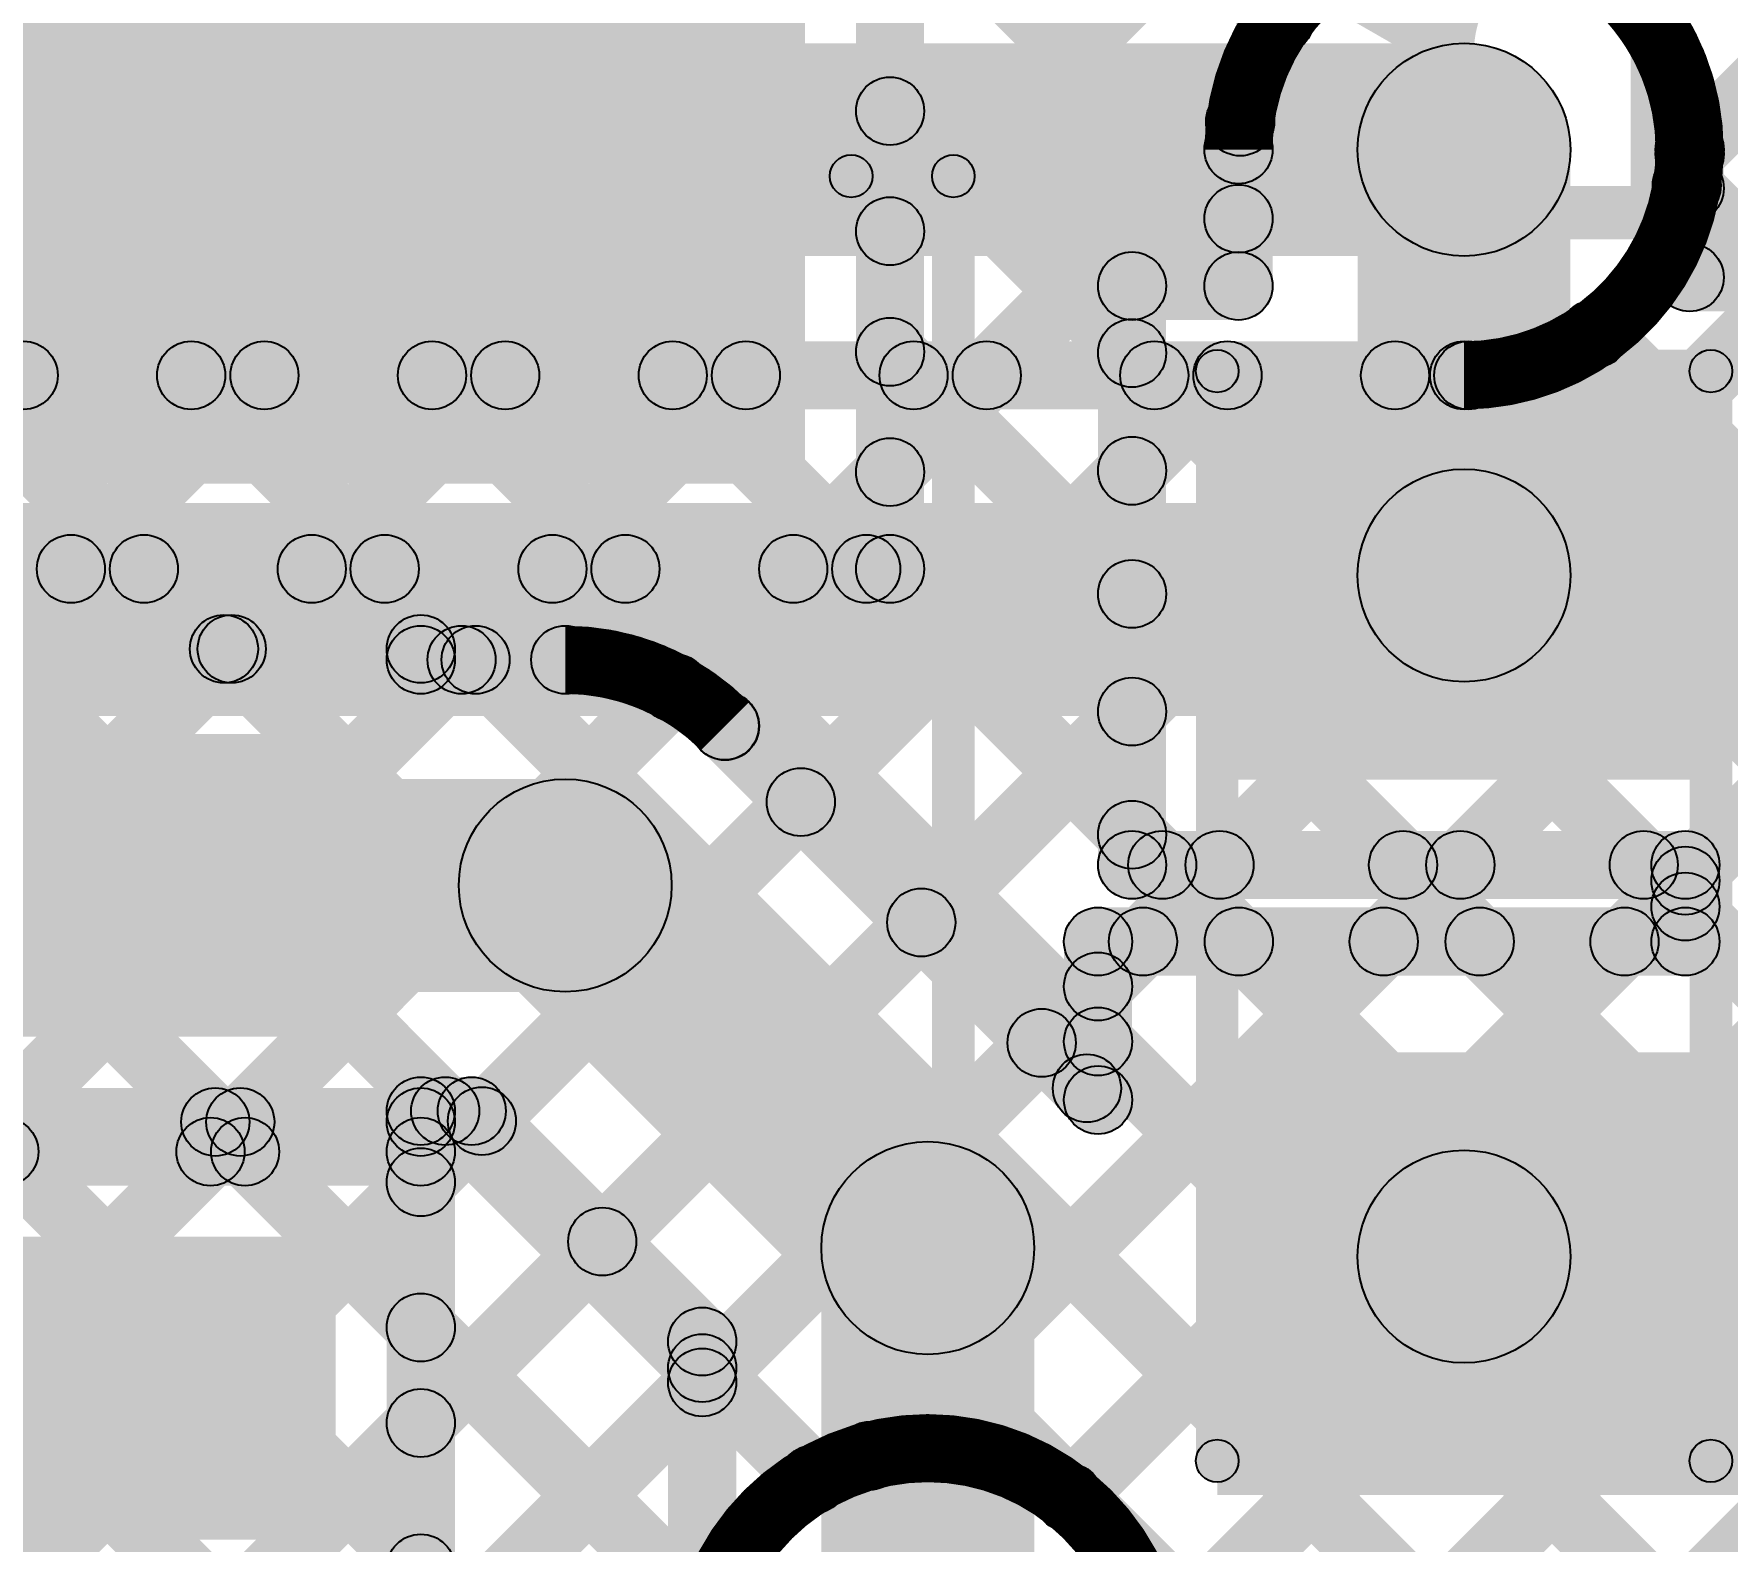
# Model space of a CAD drawing. Header units: millimetres. Extents: x 0 to 5.55, y 0 to 1.02.
# Drawn here: x 0.468 to 0.6669, y 0.6466 to 0.8236 of the extents above; entities that cross this region are included whole.
import ezdxf

# ---------------------------------------------------------------- set-up
doc = ezdxf.new("R2010")
doc.units = ezdxf.units.MM
doc.header["$MEASUREMENT"] = 0
for name, color, linetype in [('BottomLayer', 5, 'Continuous'), ('BottomOverlay', 54, 'Continuous'), ('BottomPaste', 16, 'Continuous'), ('BottomSolder', 6, 'Continuous'), ('TopLayer', 1, 'Continuous'), ('ViaHoleLayer', 16, 'Continuous')]:
    doc.layers.add(name, color=color, linetype=linetype)

# ---------------------------------------------------------------- blocks, each defined once
blk = doc.blocks.new('RES_0805_B_7')
at = {"layer": 'BottomLayer'}
for points in [[(-0.06, 0.025), (-0.02, 0.025), (-0.02, -0.025), (-0.06, -0.025)], [(0.02, 0.025), (0.06, 0.025), (0.06, -0.025), (0.02, -0.025)]]:
    blk.add_hatch(color=5, dxfattribs=at).paths.add_polyline_path(points)
at = {"layer": 'BottomOverlay'}
h = blk.add_hatch(color=54, dxfattribs=at)
edge = h.paths.add_edge_path()
edge.add_arc((-0.064, 0.029), 0.0025, 0, 360)
h = blk.add_hatch(color=54, dxfattribs=at)
edge = h.paths.add_edge_path()
edge.add_arc((-0.064, 0.029), 0.0025, 0, 360)
for points in [[(-0.064, 0.0265), (-0.064, 0.0315), (0.064, 0.0315), (0.064, 0.0265)], [(-0.0665, 0.029), (-0.0615, 0.029), (-0.0615, -0.029), (-0.0665, -0.029)], [(0.0615, 0.029), (0.0665, 0.029), (0.0665, -0.029), (0.0615, -0.029)], [(-0.064, -0.0315), (-0.064, -0.0265), (0.064, -0.0265), (0.064, -0.0315)]]:
    blk.add_hatch(color=54, dxfattribs=at).paths.add_polyline_path(points)
h = blk.add_hatch(color=54, dxfattribs=at)
edge = h.paths.add_edge_path()
edge.add_arc((0.064, 0.029), 0.0025, 0, 360)
h = blk.add_hatch(color=54, dxfattribs=at)
edge = h.paths.add_edge_path()
edge.add_arc((0.064, 0.029), 0.0025, 0, 360)
h = blk.add_hatch(color=54, dxfattribs=at)
edge = h.paths.add_edge_path()
edge.add_arc((-0.064, -0.029), 0.0025, 0, 360)
h = blk.add_hatch(color=54, dxfattribs=at)
edge = h.paths.add_edge_path()
edge.add_arc((-0.064, -0.029), 0.0025, 0, 360)
h = blk.add_hatch(color=54, dxfattribs=at)
edge = h.paths.add_edge_path()
edge.add_arc((0.064, -0.029), 0.0025, 0, 360)
h = blk.add_hatch(color=54, dxfattribs=at)
edge = h.paths.add_edge_path()
edge.add_arc((0.064, -0.029), 0.0025, 0, 360)
at = {"layer": 'BottomPaste'}
for points in [[(-0.06, 0.025), (-0.02, 0.025), (-0.02, -0.025), (-0.06, -0.025)], [(0.02, 0.025), (0.06, 0.025), (0.06, -0.025), (0.02, -0.025)]]:
    blk.add_hatch(color=16, dxfattribs=at).paths.add_polyline_path(points)
at = {"layer": 'BottomSolder'}
for points in [[(-0.064, 0.029), (-0.016, 0.029), (-0.016, -0.029), (-0.064, -0.029)], [(0.016, 0.029), (0.064, 0.029), (0.064, -0.029), (0.016, -0.029)]]:
    blk.add_hatch(color=6, dxfattribs=at).paths.add_polyline_path(points)
at = {"layer": 'BottomOverlay'}
for centre in [(-0.064, 0.029), (-0.064, 0.029), (0.064, 0.029), (0.064, 0.029), (-0.064, -0.029), (-0.064, -0.029), (0.064, -0.029), (0.064, -0.029)]:
    blk.add_circle(centre, 0.0025, dxfattribs=at)
blk = doc.blocks.new('B8B_ZR_SM4_TF_LF__SN__B_43')
at = {"layer": 'BottomLayer'}
for points in [[(0.13386, 0.12303), (0.16142, 0.12303), (0.16142, -0.03445), (0.13386, -0.03445)], [(0.19291, 0.12303), (0.22047, 0.12303), (0.22047, -0.03445), (0.19291, -0.03445)], [(0.25787, 0.00098), (0.31693, 0.00098), (0.31693, -0.08957), (0.25787, -0.08957)]]:
    blk.add_hatch(color=5, dxfattribs=at).paths.add_polyline_path(points)
at = {"layer": 'BottomOverlay'}
h = blk.add_hatch(color=54, dxfattribs=at)
edge = h.paths.add_edge_path()
edge.add_arc((0.29, -0.099), 0.0025, 0, 360)
for points in [[(0.2875, -0.099), (0.2925, -0.099), (0.2925, -0.111), (0.2875, -0.111)], [(-0.295, -0.1135), (-0.295, -0.1085), (0.29, -0.1085), (0.29, -0.1135)]]:
    blk.add_hatch(color=54, dxfattribs=at).paths.add_polyline_path(points)
h = blk.add_hatch(color=54, dxfattribs=at)
edge = h.paths.add_edge_path()
edge.add_arc((0.29, -0.111), 0.0025, 0, 360)
h = blk.add_hatch(color=54, dxfattribs=at)
edge = h.paths.add_edge_path()
edge.add_arc((0.29, -0.111), 0.0025, 0, 360)
at = {"layer": 'BottomPaste'}
for points in [[(0.13386, 0.12303), (0.16142, 0.12303), (0.16142, -0.03445), (0.13386, -0.03445)], [(0.19291, 0.12303), (0.22047, 0.12303), (0.22047, -0.03445), (0.19291, -0.03445)], [(0.25787, 0.00098), (0.31693, 0.00098), (0.31693, -0.08957), (0.25787, -0.08957)]]:
    blk.add_hatch(color=16, dxfattribs=at).paths.add_polyline_path(points)
at = {"layer": 'BottomSolder'}
for points in [[(0.12986, 0.12703), (0.16542, 0.12703), (0.16542, -0.03845), (0.12986, -0.03845)], [(0.18891, 0.12703), (0.22447, 0.12703), (0.22447, -0.03845), (0.18891, -0.03845)], [(0.25387, 0.00498), (0.32093, 0.00498), (0.32093, -0.09357), (0.25387, -0.09357)]]:
    blk.add_hatch(color=6, dxfattribs=at).paths.add_polyline_path(points)
at = {"layer": 'BottomOverlay'}
for centre in [(0.29, -0.099), (0.29, -0.111), (0.29, -0.111)]:
    blk.add_circle(centre, 0.0025, dxfattribs=at)

msp = doc.modelspace()

# ---------------------------------------------------------------- hatches: boundary and pattern name
at = {"layer": 'BottomLayer'}
for points in [[(0.5714, 0.7976), (0.56574, 0.80325), (0.76031, 0.99783), (0.76597, 0.99217)], [(0.66533, 0.80668), (0.65967, 0.81233), (0.84517, 0.99783), (0.85082, 0.99217)], [(0.5231, 0.91092), (0.52876, 0.91658), (0.6172, 0.82814), (0.61154, 0.82248)], [(0.57257, 0.76077), (0.56457, 0.76077), (0.56457, 0.84783), (0.57257, 0.84783)], [(0.56574, 0.84), (0.5714, 0.84566), (0.61233, 0.80472), (0.60667, 0.79907)], [(0.56574, 0.81171), (0.5714, 0.81737), (0.59983, 0.78894), (0.59417, 0.78328)], [(0.5714, 0.76931), (0.56574, 0.77497), (0.60688, 0.81611), (0.61253, 0.81045)], [(0.6135, 0.794), (0.6055, 0.794), (0.6055, 0.81), (0.6135, 0.81)], [(0.6485, 0.76), (0.6235, 0.76), (0.6235, 0.81), (0.6485, 0.81)], [(0.6665, 0.795), (0.6585, 0.795), (0.6585, 0.81), (0.6665, 0.81)], [(0.65967, 0.80263), (0.66533, 0.80829), (0.67579, 0.79783), (0.67013, 0.79217)], [(0.597, 0.79), (0.597, 0.798), (0.6095, 0.798), (0.6095, 0.79)], [(0.6625, 0.791), (0.6625, 0.799), (0.807, 0.799), (0.807, 0.791)], [(0.601, 0.726), (0.593, 0.726), (0.593, 0.794), (0.601, 0.794)], [(0.56574, 0.78343), (0.5714, 0.78909), (0.59983, 0.76065), (0.59417, 0.755)], [(0.56092, 0.73055), (0.55526, 0.73621), (0.59417, 0.77512), (0.59983, 0.76946)], [(0.45002, 0.75677), (0.45002, 0.76477), (0.56857, 0.76477), (0.56857, 0.75677)], [(0.46577, 0.74854), (0.46011, 0.7542), (0.46952, 0.7636), (0.47517, 0.75794)], [(0.47809, 0.75794), (0.48374, 0.7636), (0.49315, 0.7542), (0.48749, 0.74854)], [(0.49406, 0.74854), (0.4884, 0.7542), (0.4978, 0.7636), (0.50346, 0.75794)], [(0.50637, 0.75794), (0.51203, 0.7636), (0.52271, 0.75292), (0.51705, 0.74726)], [(0.52106, 0.74726), (0.5154, 0.75292), (0.52608, 0.7636), (0.53174, 0.75794)], [(0.53466, 0.75794), (0.54031, 0.7636), (0.59583, 0.70809), (0.59017, 0.70243)], [(0.54604, 0.74396), (0.54039, 0.74962), (0.55437, 0.7636), (0.56003, 0.75794)], [(0.56294, 0.75794), (0.5686, 0.7636), (0.59983, 0.73237), (0.59417, 0.72671)], [(0.32797, 0.74737), (0.32797, 0.75537), (0.51345, 0.75537), (0.51345, 0.74737)], [(0.51345, 0.74609), (0.51345, 0.75409), (0.53041, 0.75409), (0.53041, 0.74609)], [(0.57506, 0.71641), (0.56941, 0.72207), (0.59417, 0.74683), (0.59983, 0.74118)], [(0.54635, 0.73947), (0.55201, 0.74512), (0.59453, 0.7026), (0.58888, 0.69694)], [(0.42071, 0.71109), (0.42071, 0.73609), (0.53041, 0.73609), (0.53041, 0.71109)], [(0.52157, 0.71475), (0.53925, 0.73243), (0.58184, 0.68984), (0.56416, 0.67216)], [(0.59417, 0.72671), (0.59983, 0.73237), (0.60337, 0.72883), (0.59771, 0.72317)], [(0.60111, 0.71417), (0.59545, 0.71983), (0.60445, 0.72883), (0.61011, 0.72317)], [(0.597, 0.722), (0.597, 0.73), (0.662, 0.73), (0.662, 0.722)], [(0.59771, 0.72317), (0.60337, 0.72883), (0.61237, 0.71983), (0.60671, 0.71417)], [(0.62939, 0.71417), (0.62373, 0.71983), (0.63273, 0.72883), (0.63839, 0.72317)], [(0.626, 0.72317), (0.63165, 0.72883), (0.64065, 0.71983), (0.635, 0.71417)], [(0.65428, 0.72317), (0.65994, 0.72883), (0.66483, 0.72394), (0.65917, 0.71828)], [(0.65768, 0.71417), (0.65202, 0.71983), (0.65917, 0.72698), (0.66483, 0.72132)], [(0.666, 0.717), (0.658, 0.717), (0.658, 0.726), (0.666, 0.726)], [(0.593, 0.713), (0.593, 0.721), (0.662, 0.721), (0.662, 0.713)], [(0.59583, 0.70889), (0.59017, 0.71455), (0.59545, 0.71983), (0.60111, 0.71417)], [(0.597, 0.69839), (0.589, 0.69839), (0.589, 0.717), (0.597, 0.717)], [(0.58921, 0.70227), (0.58355, 0.70793), (0.59017, 0.71455), (0.59583, 0.70889)], [(0.607, 0.652), (0.793, 0.652), (0.793, 0.703), (0.607, 0.703)], [(0.51345, 0.69309), (0.51345, 0.70109), (0.51943, 0.70109), (0.51943, 0.69309)], [(0.32797, 0.69181), (0.32797, 0.69981), (0.51345, 0.69981), (0.51345, 0.69181)], [(0.49157, 0.68949), (0.48591, 0.69514), (0.48941, 0.69864), (0.49506, 0.69298)], [(0.48648, 0.69298), (0.49214, 0.69864), (0.49563, 0.69514), (0.48998, 0.68949)], [(0.51628, 0.68591), (0.51062, 0.69157), (0.51779, 0.69874), (0.52345, 0.69308)], [(0.51348, 0.69426), (0.51914, 0.69992), (0.54933, 0.66973), (0.54367, 0.66408)], [(0.5166, 0.69426), (0.52226, 0.69992), (0.54933, 0.67285), (0.54367, 0.66719)], [(0.32797, 0.68832), (0.32797, 0.69632), (0.51345, 0.69632), (0.51345, 0.68832)], [(0.51745, 0.63676), (0.50945, 0.63676), (0.50945, 0.69232), (0.51745, 0.69232)], [(0.636, 0.6675), (0.636, 0.6925), (0.703, 0.6925), (0.703, 0.6675)], [(0.51628, 0.65763), (0.51062, 0.66328), (0.53193, 0.68459), (0.53759, 0.67894)], [(0.5855, 0.631), (0.5605, 0.631), (0.5605, 0.681), (0.5855, 0.681)], [(0.51062, 0.66884), (0.51628, 0.6745), (0.54933, 0.64145), (0.54367, 0.63579)], [(0.5505, 0.631), (0.5425, 0.631), (0.5425, 0.67002), (0.5505, 0.67002)], [(0.51628, 0.62934), (0.51062, 0.635), (0.54367, 0.66805), (0.54933, 0.66239)]]:
    msp.add_hatch(color=5, dxfattribs=at).paths.add_polyline_path(points)
h = msp.add_hatch(color=5, dxfattribs=at)
edge = h.paths.add_edge_path()
edge.add_arc((0.61437, 0.82531), 0.004, 0, 360)
h = msp.add_hatch(color=5, dxfattribs=at)
edge = h.paths.add_edge_path()
edge.add_arc((0.636, 0.81), 0.0125, 0, 360)
h = msp.add_hatch(color=5, dxfattribs=at)
edge = h.paths.add_edge_path()
edge.add_arc((0.636, 0.81), 0.01181, 0, 360)
h = msp.add_hatch(color=5, dxfattribs=at)
edge = h.paths.add_edge_path()
edge.add_arc((0.56857, 0.81454), 0.004, 0, 360)
h = msp.add_hatch(color=5, dxfattribs=at)
edge = h.paths.add_edge_path()
edge.add_arc((0.6097, 0.81328), 0.004, 0, 360)
h = msp.add_hatch(color=5, dxfattribs=at)
edge = h.paths.add_edge_path()
edge.add_arc((0.6095, 0.81), 0.004, 0, 360)
h = msp.add_hatch(color=5, dxfattribs=at)
edge = h.paths.add_edge_path()
edge.add_arc((0.6095, 0.81), 0.004, 0, 360)
h = msp.add_hatch(color=5, dxfattribs=at)
edge = h.paths.add_edge_path()
edge.add_arc((0.6625, 0.81), 0.004, 0, 360)
h = msp.add_hatch(color=5, dxfattribs=at)
edge = h.paths.add_edge_path()
edge.add_arc((0.6625, 0.81), 0.004, 0, 360)
h = msp.add_hatch(color=5, dxfattribs=at)
edge = h.paths.add_edge_path()
edge.add_arc((0.6625, 0.80951), 0.004, 0, 360)
h = msp.add_hatch(color=5, dxfattribs=at)
edge = h.paths.add_edge_path()
edge.add_arc((0.6625, 0.80546), 0.004, 0, 360)
h = msp.add_hatch(color=5, dxfattribs=at)
edge = h.paths.add_edge_path()
edge.add_arc((0.6095, 0.80189), 0.004, 0, 360)
h = msp.add_hatch(color=5, dxfattribs=at)
edge = h.paths.add_edge_path()
edge.add_arc((0.56857, 0.80043), 0.004, 0, 360)
h = msp.add_hatch(color=5, dxfattribs=at)
edge = h.paths.add_edge_path()
edge.add_arc((0.597, 0.794), 0.004, 0, 360)
h = msp.add_hatch(color=5, dxfattribs=at)
edge = h.paths.add_edge_path()
edge.add_arc((0.597, 0.794), 0.004, 0, 360)
h = msp.add_hatch(color=5, dxfattribs=at)
edge = h.paths.add_edge_path()
edge.add_arc((0.6095, 0.794), 0.004, 0, 360)
h = msp.add_hatch(color=5, dxfattribs=at)
edge = h.paths.add_edge_path()
edge.add_arc((0.6095, 0.794), 0.004, 0, 360)
h = msp.add_hatch(color=5, dxfattribs=at)
edge = h.paths.add_edge_path()
edge.add_arc((0.6625, 0.795), 0.004, 0, 360)
h = msp.add_hatch(color=5, dxfattribs=at)
edge = h.paths.add_edge_path()
edge.add_arc((0.6625, 0.795), 0.004, 0, 360)
h = msp.add_hatch(color=5, dxfattribs=at)
edge = h.paths.add_edge_path()
edge.add_arc((0.56857, 0.78626), 0.004, 0, 360)
h = msp.add_hatch(color=5, dxfattribs=at)
edge = h.paths.add_edge_path()
edge.add_arc((0.597, 0.78611), 0.004, 0, 360)
h = msp.add_hatch(color=5, dxfattribs=at)
edge = h.paths.add_edge_path()
edge.add_arc((0.56857, 0.77214), 0.004, 0, 360)
h = msp.add_hatch(color=5, dxfattribs=at)
edge = h.paths.add_edge_path()
edge.add_arc((0.597, 0.77229), 0.004, 0, 360)
h = msp.add_hatch(color=5, dxfattribs=at)
edge = h.paths.add_edge_path()
edge.add_arc((0.636, 0.76), 0.0125, 0, 360)
h = msp.add_hatch(color=5, dxfattribs=at)
edge = h.paths.add_edge_path()
edge.add_arc((0.47234, 0.76077), 0.004, 0, 360)
h = msp.add_hatch(color=5, dxfattribs=at)
edge = h.paths.add_edge_path()
edge.add_arc((0.48092, 0.76077), 0.004, 0, 360)
h = msp.add_hatch(color=5, dxfattribs=at)
edge = h.paths.add_edge_path()
edge.add_arc((0.50063, 0.76077), 0.004, 0, 360)
h = msp.add_hatch(color=5, dxfattribs=at)
edge = h.paths.add_edge_path()
edge.add_arc((0.5092, 0.76077), 0.004, 0, 360)
h = msp.add_hatch(color=5, dxfattribs=at)
edge = h.paths.add_edge_path()
edge.add_arc((0.52891, 0.76077), 0.004, 0, 360)
h = msp.add_hatch(color=5, dxfattribs=at)
edge = h.paths.add_edge_path()
edge.add_arc((0.53748, 0.76077), 0.004, 0, 360)
h = msp.add_hatch(color=5, dxfattribs=at)
edge = h.paths.add_edge_path()
edge.add_arc((0.5572, 0.76077), 0.004, 0, 360)
h = msp.add_hatch(color=5, dxfattribs=at)
edge = h.paths.add_edge_path()
edge.add_arc((0.56577, 0.76077), 0.004, 0, 360)
h = msp.add_hatch(color=5, dxfattribs=at)
edge = h.paths.add_edge_path()
edge.add_arc((0.56857, 0.76077), 0.004, 0, 360)
h = msp.add_hatch(color=5, dxfattribs=at)
edge = h.paths.add_edge_path()
edge.add_arc((0.56857, 0.76077), 0.004, 0, 360)
h = msp.add_hatch(color=5, dxfattribs=at)
edge = h.paths.add_edge_path()
edge.add_arc((0.597, 0.75783), 0.004, 0, 360)
h = msp.add_hatch(color=5, dxfattribs=at)
edge = h.paths.add_edge_path()
edge.add_arc((0.49032, 0.75137), 0.004, 0, 360)
h = msp.add_hatch(color=5, dxfattribs=at)
edge = h.paths.add_edge_path()
edge.add_arc((0.49123, 0.75137), 0.004, 0, 360)
h = msp.add_hatch(color=5, dxfattribs=at)
edge = h.paths.add_edge_path()
edge.add_arc((0.51345, 0.75137), 0.004, 0, 360)
h = msp.add_hatch(color=5, dxfattribs=at)
edge = h.paths.add_edge_path()
edge.add_arc((0.51345, 0.75009), 0.004, 0, 360)
h = msp.add_hatch(color=5, dxfattribs=at)
edge = h.paths.add_edge_path()
edge.add_arc((0.51823, 0.75009), 0.004, 0, 360)
h = msp.add_hatch(color=5, dxfattribs=at)
edge = h.paths.add_edge_path()
edge.add_arc((0.51988, 0.75009), 0.004, 0, 360)
h = msp.add_hatch(color=5, dxfattribs=at)
edge = h.paths.add_edge_path()
edge.add_arc((0.53041, 0.75009), 0.004, 0, 360)
h = msp.add_hatch(color=5, dxfattribs=at)
edge = h.paths.add_edge_path()
edge.add_arc((0.53041, 0.75009), 0.004, 0, 360)
h = msp.add_hatch(color=5, dxfattribs=at)
edge = h.paths.add_edge_path()
edge.add_arc((0.53041, 0.75009), 0.004, 0, 360)
h = msp.add_hatch(color=5, dxfattribs=at)
edge = h.paths.add_edge_path()
edge.add_arc((0.54322, 0.74679), 0.004, 0, 360)
h = msp.add_hatch(color=5, dxfattribs=at)
edge = h.paths.add_edge_path()
edge.add_arc((0.597, 0.74401), 0.004, 0, 360)
h = msp.add_hatch(color=5, dxfattribs=at)
edge = h.paths.add_edge_path()
edge.add_arc((0.54915, 0.74233), 0.004, 0, 360)
h = msp.add_hatch(color=5, dxfattribs=at)
edge = h.paths.add_edge_path()
edge.add_arc((0.54918, 0.7423), 0.004, 0, 360)
h = msp.add_hatch(color=5, dxfattribs=at)
edge = h.paths.add_edge_path()
edge.add_arc((0.54918, 0.7423), 0.004, 0, 360)
h = msp.add_hatch(color=5, dxfattribs=at)
edge = h.paths.add_edge_path()
edge.add_arc((0.53041, 0.72359), 0.0125, 0, 360)
h = msp.add_hatch(color=5, dxfattribs=at)
edge = h.paths.add_edge_path()
edge.add_arc((0.53041, 0.72359), 0.0125, 0, 360)
h = msp.add_hatch(color=5, dxfattribs=at)
edge = h.paths.add_edge_path()
edge.add_arc((0.55809, 0.73338), 0.004, 0, 360)
h = msp.add_hatch(color=5, dxfattribs=at)
edge = h.paths.add_edge_path()
edge.add_arc((0.597, 0.72954), 0.004, 0, 360)
h = msp.add_hatch(color=5, dxfattribs=at)
edge = h.paths.add_edge_path()
edge.add_arc((0.597, 0.72954), 0.004, 0, 360)
h = msp.add_hatch(color=5, dxfattribs=at)
edge = h.paths.add_edge_path()
edge.add_arc((0.597, 0.726), 0.004, 0, 360)
h = msp.add_hatch(color=5, dxfattribs=at)
edge = h.paths.add_edge_path()
edge.add_arc((0.597, 0.726), 0.004, 0, 360)
h = msp.add_hatch(color=5, dxfattribs=at)
edge = h.paths.add_edge_path()
edge.add_arc((0.60054, 0.726), 0.004, 0, 360)
h = msp.add_hatch(color=5, dxfattribs=at)
edge = h.paths.add_edge_path()
edge.add_arc((0.60054, 0.726), 0.004, 0, 360)
h = msp.add_hatch(color=5, dxfattribs=at)
edge = h.paths.add_edge_path()
edge.add_arc((0.60728, 0.726), 0.004, 0, 360)
h = msp.add_hatch(color=5, dxfattribs=at)
edge = h.paths.add_edge_path()
edge.add_arc((0.62883, 0.726), 0.004, 0, 360)
h = msp.add_hatch(color=5, dxfattribs=at)
edge = h.paths.add_edge_path()
edge.add_arc((0.63556, 0.726), 0.004, 0, 360)
h = msp.add_hatch(color=5, dxfattribs=at)
edge = h.paths.add_edge_path()
edge.add_arc((0.65711, 0.726), 0.004, 0, 360)
h = msp.add_hatch(color=5, dxfattribs=at)
edge = h.paths.add_edge_path()
edge.add_arc((0.662, 0.726), 0.004, 0, 360)
h = msp.add_hatch(color=5, dxfattribs=at)
edge = h.paths.add_edge_path()
edge.add_arc((0.662, 0.726), 0.004, 0, 360)
h = msp.add_hatch(color=5, dxfattribs=at)
edge = h.paths.add_edge_path()
edge.add_arc((0.662, 0.72415), 0.004, 0, 360)
h = msp.add_hatch(color=5, dxfattribs=at)
edge = h.paths.add_edge_path()
edge.add_arc((0.662, 0.72111), 0.004, 0, 360)
h = msp.add_hatch(color=5, dxfattribs=at)
edge = h.paths.add_edge_path()
edge.add_arc((0.57224, 0.71924), 0.004, 0, 360)
h = msp.add_hatch(color=5, dxfattribs=at)
edge = h.paths.add_edge_path()
edge.add_arc((0.593, 0.717), 0.004, 0, 360)
h = msp.add_hatch(color=5, dxfattribs=at)
edge = h.paths.add_edge_path()
edge.add_arc((0.593, 0.717), 0.004, 0, 360)
h = msp.add_hatch(color=5, dxfattribs=at)
edge = h.paths.add_edge_path()
edge.add_arc((0.59828, 0.717), 0.004, 0, 360)
h = msp.add_hatch(color=5, dxfattribs=at)
edge = h.paths.add_edge_path()
edge.add_arc((0.59828, 0.717), 0.004, 0, 360)
h = msp.add_hatch(color=5, dxfattribs=at)
edge = h.paths.add_edge_path()
edge.add_arc((0.60954, 0.717), 0.004, 0, 360)
h = msp.add_hatch(color=5, dxfattribs=at)
edge = h.paths.add_edge_path()
edge.add_arc((0.62656, 0.717), 0.004, 0, 360)
h = msp.add_hatch(color=5, dxfattribs=at)
edge = h.paths.add_edge_path()
edge.add_arc((0.63783, 0.717), 0.004, 0, 360)
h = msp.add_hatch(color=5, dxfattribs=at)
edge = h.paths.add_edge_path()
edge.add_arc((0.65485, 0.717), 0.004, 0, 360)
h = msp.add_hatch(color=5, dxfattribs=at)
edge = h.paths.add_edge_path()
edge.add_arc((0.662, 0.717), 0.004, 0, 360)
h = msp.add_hatch(color=5, dxfattribs=at)
edge = h.paths.add_edge_path()
edge.add_arc((0.662, 0.717), 0.004, 0, 360)
h = msp.add_hatch(color=5, dxfattribs=at)
edge = h.paths.add_edge_path()
edge.add_arc((0.593, 0.71172), 0.004, 0, 360)
h = msp.add_hatch(color=5, dxfattribs=at)
edge = h.paths.add_edge_path()
edge.add_arc((0.593, 0.71172), 0.004, 0, 360)
h = msp.add_hatch(color=5, dxfattribs=at)
edge = h.paths.add_edge_path()
edge.add_arc((0.58638, 0.7051), 0.004, 0, 360)
h = msp.add_hatch(color=5, dxfattribs=at)
edge = h.paths.add_edge_path()
edge.add_arc((0.593, 0.70526), 0.004, 0, 360)
h = msp.add_hatch(color=5, dxfattribs=at)
edge = h.paths.add_edge_path()
edge.add_arc((0.5917, 0.69977), 0.004, 0, 360)
h = msp.add_hatch(color=5, dxfattribs=at)
edge = h.paths.add_edge_path()
edge.add_arc((0.593, 0.69839), 0.004, 0, 360)
h = msp.add_hatch(color=5, dxfattribs=at)
edge = h.paths.add_edge_path()
edge.add_arc((0.51345, 0.69709), 0.004, 0, 360)
h = msp.add_hatch(color=5, dxfattribs=at)
edge = h.paths.add_edge_path()
edge.add_arc((0.51631, 0.69709), 0.004, 0, 360)
h = msp.add_hatch(color=5, dxfattribs=at)
edge = h.paths.add_edge_path()
edge.add_arc((0.51943, 0.69709), 0.004, 0, 360)
h = msp.add_hatch(color=5, dxfattribs=at)
edge = h.paths.add_edge_path()
edge.add_arc((0.51943, 0.69709), 0.004, 0, 360)
h = msp.add_hatch(color=5, dxfattribs=at)
edge = h.paths.add_edge_path()
edge.add_arc((0.48931, 0.69581), 0.004, 0, 360)
h = msp.add_hatch(color=5, dxfattribs=at)
edge = h.paths.add_edge_path()
edge.add_arc((0.49224, 0.69581), 0.004, 0, 360)
h = msp.add_hatch(color=5, dxfattribs=at)
edge = h.paths.add_edge_path()
edge.add_arc((0.51345, 0.69581), 0.004, 0, 360)
h = msp.add_hatch(color=5, dxfattribs=at)
edge = h.paths.add_edge_path()
edge.add_arc((0.52062, 0.69591), 0.004, 0, 360)
h = msp.add_hatch(color=5, dxfattribs=at)
edge = h.paths.add_edge_path()
edge.add_arc((0.46452, 0.69232), 0.004, 0, 360)
h = msp.add_hatch(color=5, dxfattribs=at)
edge = h.paths.add_edge_path()
edge.add_arc((0.48874, 0.69232), 0.004, 0, 360)
h = msp.add_hatch(color=5, dxfattribs=at)
edge = h.paths.add_edge_path()
edge.add_arc((0.4928, 0.69232), 0.004, 0, 360)
h = msp.add_hatch(color=5, dxfattribs=at)
edge = h.paths.add_edge_path()
edge.add_arc((0.51345, 0.69232), 0.004, 0, 360)
h = msp.add_hatch(color=5, dxfattribs=at)
edge = h.paths.add_edge_path()
edge.add_arc((0.51345, 0.69232), 0.004, 0, 360)
h = msp.add_hatch(color=5, dxfattribs=at)
edge = h.paths.add_edge_path()
edge.add_arc((0.51345, 0.68874), 0.004, 0, 360)
h = msp.add_hatch(color=5, dxfattribs=at)
edge = h.paths.add_edge_path()
edge.add_arc((0.573, 0.681), 0.0125, 0, 360)
h = msp.add_hatch(color=5, dxfattribs=at)
edge = h.paths.add_edge_path()
edge.add_arc((0.573, 0.681), 0.0125, 0, 360)
h = msp.add_hatch(color=5, dxfattribs=at)
edge = h.paths.add_edge_path()
edge.add_arc((0.636, 0.68), 0.0125, 0, 360)
h = msp.add_hatch(color=5, dxfattribs=at)
edge = h.paths.add_edge_path()
edge.add_arc((0.53476, 0.68176), 0.004, 0, 360)
h = msp.add_hatch(color=5, dxfattribs=at)
edge = h.paths.add_edge_path()
edge.add_arc((0.51345, 0.67167), 0.004, 0, 360)
h = msp.add_hatch(color=5, dxfattribs=at)
edge = h.paths.add_edge_path()
edge.add_arc((0.5465, 0.67002), 0.004, 0, 360)
h = msp.add_hatch(color=5, dxfattribs=at)
edge = h.paths.add_edge_path()
edge.add_arc((0.5465, 0.67002), 0.004, 0, 360)
h = msp.add_hatch(color=5, dxfattribs=at)
edge = h.paths.add_edge_path()
edge.add_arc((0.5465, 0.6669), 0.004, 0, 360)
h = msp.add_hatch(color=5, dxfattribs=at)
edge = h.paths.add_edge_path()
edge.add_arc((0.5465, 0.66522), 0.004, 0, 360)
h = msp.add_hatch(color=5, dxfattribs=at)
edge = h.paths.add_edge_path()
edge.add_arc((0.51345, 0.66045), 0.004, 0, 360)
h = msp.add_hatch(color=5, dxfattribs=at)
edge = h.paths.add_edge_path()
edge.add_arc((0.51345, 0.64339), 0.004, 0, 360)
at = {"layer": 'TopLayer'}
for points in [[(0.34071, 0.45377), (0.33505, 0.45943), (0.87202, 0.9964), (0.87767, 0.99074)], [(0.56899, 0.65378), (0.56334, 0.65943), (0.9003, 0.9964), (0.90596, 0.99074)], [(0.59237, 0.64887), (0.58672, 0.65453), (0.92859, 0.9964), (0.93424, 0.99074)], [(0.66532, 0.80667), (0.65967, 0.81233), (0.84373, 0.9964), (0.84939, 0.99074)], [(0.39, 0.7975), (0.39, 0.8225), (0.636, 0.8225), (0.636, 0.7975)], [(0.65934, 0.80297), (0.66499, 0.80863), (0.72522, 0.7484), (0.71956, 0.74275)], [(0.64848, 0.78554), (0.65414, 0.7912), (1.01357, 0.43176), (1.00792, 0.42611)], [(0.31441, 0.62547), (0.30875, 0.63112), (0.46396, 0.78633), (0.46962, 0.78067)], [(0.32838, 0.61115), (0.32272, 0.61681), (0.49224, 0.78633), (0.4979, 0.78067)], [(0.33033, 0.47168), (0.32467, 0.47733), (0.63367, 0.78633), (0.63933, 0.78068)], [(0.33033, 0.52825), (0.32467, 0.5339), (0.5771, 0.78633), (0.58275, 0.78067)], [(0.33033, 0.55653), (0.32467, 0.56219), (0.54881, 0.78633), (0.55447, 0.78067)], [(0.33033, 0.58481), (0.32467, 0.59047), (0.52053, 0.78633), (0.52619, 0.78067)], [(0.33033, 0.49996), (0.32467, 0.50562), (0.60538, 0.78633), (0.61104, 0.78067)], [(0.39879, 0.78067), (0.40445, 0.78633), (0.5502, 0.64057), (0.54454, 0.63492)], [(0.40098, 0.7795), (0.40098, 0.7875), (0.636, 0.7875), (0.636, 0.7795)], [(0.42708, 0.78067), (0.43273, 0.78633), (0.56239, 0.65667), (0.55673, 0.65101)], [(0.45536, 0.78067), (0.46102, 0.78633), (0.93502, 0.31233), (0.92936, 0.30667)], [(0.48364, 0.78067), (0.4893, 0.78633), (0.9633, 0.31233), (0.95764, 0.30667)], [(0.51193, 0.78067), (0.51759, 0.78633), (0.99159, 0.31233), (0.98593, 0.30667)], [(0.54021, 0.78067), (0.54587, 0.78633), (1.01987, 0.31233), (1.01421, 0.30667)], [(0.5685, 0.78067), (0.57415, 0.78633), (1.04815, 0.31233), (1.0425, 0.30667)], [(0.59678, 0.78067), (0.60244, 0.78633), (1.07644, 0.31233), (1.07078, 0.30667)], [(0.62507, 0.78067), (0.63072, 0.78633), (1.05221, 0.36484), (1.04655, 0.35918)], [(0.38433, 0.76685), (0.38998, 0.77251), (0.54933, 0.61316), (0.54367, 0.60751)], [(0.395, 0.7435), (0.395, 0.7685), (0.746, 0.7685), (0.746, 0.7435)], [(0.37019, 0.75271), (0.37584, 0.75837), (0.54933, 0.58488), (0.54367, 0.57922)], [(0.60223, 0.63044), (0.59657, 0.6361), (0.71743, 0.75695), (0.72309, 0.7513)], [(0.60233, 0.60226), (0.59667, 0.60791), (0.72726, 0.7385), (0.73292, 0.73285)], [(0.60233, 0.57397), (0.59667, 0.57963), (0.75141, 0.73437), (0.75707, 0.72871)], [(0.60233, 0.57397), (0.59667, 0.57963), (0.75141, 0.73437), (0.75707, 0.72871)]]:
    msp.add_hatch(color=1, dxfattribs=at).paths.add_polyline_path(points)
h = msp.add_hatch(color=1, dxfattribs=at)
edge = h.paths.add_edge_path()
edge.add_arc((0.636, 0.81), 0.0125, 0, 360)
h = msp.add_hatch(color=1, dxfattribs=at)
edge = h.paths.add_edge_path()
edge.add_arc((0.636, 0.81), 0.01181, 0, 360)
h = msp.add_hatch(color=1, dxfattribs=at)
edge = h.paths.add_edge_path()
edge.add_arc((0.6625, 0.81), 0.004, 0, 360)
h = msp.add_hatch(color=1, dxfattribs=at)
edge = h.paths.add_edge_path()
edge.add_arc((0.6625, 0.81), 0.004, 0, 360)
h = msp.add_hatch(color=1, dxfattribs=at)
edge = h.paths.add_edge_path()
edge.add_arc((0.6625, 0.8095), 0.004, 0, 360)
h = msp.add_hatch(color=1, dxfattribs=at)
edge = h.paths.add_edge_path()
edge.add_arc((0.66216, 0.8058), 0.004, 0, 360)
h = msp.add_hatch(color=1, dxfattribs=at)
edge = h.paths.add_edge_path()
edge.add_arc((0.65131, 0.78837), 0.004, 0, 360)
h = msp.add_hatch(color=1, dxfattribs=at)
edge = h.paths.add_edge_path()
edge.add_arc((0.46679, 0.7835), 0.004, 0, 360)
h = msp.add_hatch(color=1, dxfattribs=at)
edge = h.paths.add_edge_path()
edge.add_arc((0.48647, 0.7835), 0.004, 0, 360)
h = msp.add_hatch(color=1, dxfattribs=at)
edge = h.paths.add_edge_path()
edge.add_arc((0.49507, 0.7835), 0.004, 0, 360)
h = msp.add_hatch(color=1, dxfattribs=at)
edge = h.paths.add_edge_path()
edge.add_arc((0.51476, 0.7835), 0.004, 0, 360)
h = msp.add_hatch(color=1, dxfattribs=at)
edge = h.paths.add_edge_path()
edge.add_arc((0.52336, 0.7835), 0.004, 0, 360)
h = msp.add_hatch(color=1, dxfattribs=at)
edge = h.paths.add_edge_path()
edge.add_arc((0.54304, 0.7835), 0.004, 0, 360)
h = msp.add_hatch(color=1, dxfattribs=at)
edge = h.paths.add_edge_path()
edge.add_arc((0.55164, 0.7835), 0.004, 0, 360)
h = msp.add_hatch(color=1, dxfattribs=at)
edge = h.paths.add_edge_path()
edge.add_arc((0.57133, 0.7835), 0.004, 0, 360)
h = msp.add_hatch(color=1, dxfattribs=at)
edge = h.paths.add_edge_path()
edge.add_arc((0.57993, 0.7835), 0.004, 0, 360)
h = msp.add_hatch(color=1, dxfattribs=at)
edge = h.paths.add_edge_path()
edge.add_arc((0.59961, 0.7835), 0.004, 0, 360)
h = msp.add_hatch(color=1, dxfattribs=at)
edge = h.paths.add_edge_path()
edge.add_arc((0.60821, 0.7835), 0.004, 0, 360)
h = msp.add_hatch(color=1, dxfattribs=at)
edge = h.paths.add_edge_path()
edge.add_arc((0.62789, 0.7835), 0.004, 0, 360)
h = msp.add_hatch(color=1, dxfattribs=at)
edge = h.paths.add_edge_path()
edge.add_arc((0.636, 0.7835), 0.004, 0, 360)
h = msp.add_hatch(color=1, dxfattribs=at)
edge = h.paths.add_edge_path()
edge.add_arc((0.636, 0.7835), 0.004, 0, 360)
h = msp.add_hatch(color=1, dxfattribs=at)
edge = h.paths.add_edge_path()
edge.add_arc((0.6365, 0.7835), 0.004, 0, 360)
h = msp.add_hatch(color=1, dxfattribs=at)
edge = h.paths.add_edge_path()
edge.add_arc((0.56617, 0.6566), 0.004, 0, 360)
h = msp.add_hatch(color=1, dxfattribs=at)
edge = h.paths.add_edge_path()
edge.add_arc((0.55956, 0.65384), 0.004, 0, 360)
h = msp.add_hatch(color=1, dxfattribs=at)
edge = h.paths.add_edge_path()
edge.add_arc((0.58955, 0.6517), 0.004, 0, 360)
at = {"layer": 'ViaHoleLayer'}
h = msp.add_hatch(color=16, dxfattribs=at)
edge = h.paths.add_edge_path()
edge.add_arc((0.636, 0.81), 0.00591, 0, 360)

# ---------------------------------------------------------------- linework, layer by layer
at = {"layer": 'BottomLayer', "const_width": 0.008}
for points in [[(0.6095, 0.81, -1), (0.6625, 0.81)], [(0.53041, 0.75009, -0.199375), (0.54918, 0.7423)], [(0.53041, 0.75009, -0.198912), (0.54915, 0.74233)]]:
    msp.add_lwpolyline(points, format="xyb", dxfattribs=at)
at = {"layer": 'BottomLayer'}
for centre, radius in [((0.61437, 0.82531), 0.004), ((0.636, 0.81), 0.0125), ((0.56857, 0.81454), 0.004), ((0.6097, 0.81328), 0.004), ((0.6095, 0.81), 0.004), ((0.6095, 0.81), 0.004), ((0.6625, 0.81), 0.004), ((0.6625, 0.81), 0.004), ((0.6625, 0.80951), 0.004), ((0.6625, 0.80546), 0.004), ((0.6095, 0.80189), 0.004), ((0.56857, 0.80043), 0.004), ((0.597, 0.794), 0.004), ((0.597, 0.794), 0.004), ((0.6095, 0.794), 0.004), ((0.6095, 0.794), 0.004), ((0.6625, 0.795), 0.004), ((0.6625, 0.795), 0.004), ((0.56857, 0.78626), 0.004), ((0.597, 0.78611), 0.004), ((0.56857, 0.77214), 0.004), ((0.597, 0.77229), 0.004), ((0.636, 0.76), 0.0125), ((0.47234, 0.76077), 0.004), ((0.48092, 0.76077), 0.004), ((0.50063, 0.76077), 0.004), ((0.5092, 0.76077), 0.004), ((0.52891, 0.76077), 0.004), ((0.53748, 0.76077), 0.004), ((0.5572, 0.76077), 0.004), ((0.56577, 0.76077), 0.004), ((0.56857, 0.76077), 0.004), ((0.56857, 0.76077), 0.004), ((0.597, 0.75783), 0.004), ((0.49032, 0.75137), 0.004), ((0.49123, 0.75137), 0.004), ((0.51345, 0.75137), 0.004), ((0.51345, 0.75009), 0.004), ((0.51823, 0.75009), 0.004), ((0.51988, 0.75009), 0.004), ((0.53041, 0.75009), 0.004), ((0.53041, 0.75009), 0.004), ((0.53041, 0.75009), 0.004), ((0.54322, 0.74679), 0.004), ((0.597, 0.74401), 0.004), ((0.54915, 0.74233), 0.004), ((0.54918, 0.7423), 0.004), ((0.54918, 0.7423), 0.004), ((0.53041, 0.72359), 0.0125), ((0.53041, 0.72359), 0.0125), ((0.55809, 0.73338), 0.004), ((0.597, 0.72954), 0.004), ((0.597, 0.72954), 0.004), ((0.597, 0.726), 0.004), ((0.597, 0.726), 0.004), ((0.60054, 0.726), 0.004), ((0.60054, 0.726), 0.004), ((0.60728, 0.726), 0.004), ((0.62883, 0.726), 0.004), ((0.63556, 0.726), 0.004), ((0.65711, 0.726), 0.004), ((0.662, 0.726), 0.004), ((0.662, 0.726), 0.004), ((0.662, 0.72415), 0.004), ((0.662, 0.72111), 0.004), ((0.57224, 0.71924), 0.004), ((0.593, 0.717), 0.004), ((0.593, 0.717), 0.004), ((0.59828, 0.717), 0.004), ((0.59828, 0.717), 0.004), ((0.60954, 0.717), 0.004), ((0.62656, 0.717), 0.004), ((0.63783, 0.717), 0.004), ((0.65485, 0.717), 0.004), ((0.662, 0.717), 0.004), ((0.662, 0.717), 0.004), ((0.593, 0.71172), 0.004), ((0.593, 0.71172), 0.004), ((0.58638, 0.7051), 0.004), ((0.593, 0.70526), 0.004), ((0.5917, 0.69977), 0.004), ((0.593, 0.69839), 0.004), ((0.51345, 0.69709), 0.004), ((0.51631, 0.69709), 0.004), ((0.51943, 0.69709), 0.004), ((0.51943, 0.69709), 0.004), ((0.48931, 0.69581), 0.004), ((0.49224, 0.69581), 0.004), ((0.51345, 0.69581), 0.004), ((0.52062, 0.69591), 0.004), ((0.46452, 0.69232), 0.004), ((0.48874, 0.69232), 0.004), ((0.4928, 0.69232), 0.004), ((0.51345, 0.69232), 0.004), ((0.51345, 0.69232), 0.004), ((0.51345, 0.68874), 0.004), ((0.573, 0.681), 0.0125), ((0.573, 0.681), 0.0125), ((0.636, 0.68), 0.0125), ((0.53476, 0.68176), 0.004), ((0.51345, 0.67167), 0.004), ((0.5465, 0.67002), 0.004), ((0.5465, 0.67002), 0.004), ((0.5465, 0.6669), 0.004), ((0.5465, 0.66522), 0.004), ((0.51345, 0.66045), 0.004), ((0.51345, 0.64339), 0.004)]:
    msp.add_circle(centre, radius, dxfattribs=at)
at = {"layer": 'TopLayer', "const_width": 0.008}
for points in [[(0.636, 0.8365, -0.414214), (0.6625, 0.81)], [(0.6625, 0.81, -0.414214), (0.636, 0.7835)], [(0.5465, 0.631, -1), (0.5995, 0.631)]]:
    msp.add_lwpolyline(points, format="xyb", dxfattribs=at)
at = {"layer": 'TopLayer'}
for centre, radius in [((0.636, 0.81), 0.0125), ((0.6625, 0.81), 0.004), ((0.6625, 0.81), 0.004), ((0.6625, 0.8095), 0.004), ((0.66216, 0.8058), 0.004), ((0.65131, 0.78837), 0.004), ((0.46679, 0.7835), 0.004), ((0.48647, 0.7835), 0.004), ((0.49507, 0.7835), 0.004), ((0.51476, 0.7835), 0.004), ((0.52336, 0.7835), 0.004), ((0.54304, 0.7835), 0.004), ((0.55164, 0.7835), 0.004), ((0.57133, 0.7835), 0.004), ((0.57993, 0.7835), 0.004), ((0.59961, 0.7835), 0.004), ((0.60821, 0.7835), 0.004), ((0.62789, 0.7835), 0.004), ((0.636, 0.7835), 0.004), ((0.636, 0.7835), 0.004), ((0.6365, 0.7835), 0.004), ((0.56617, 0.6566), 0.004), ((0.55956, 0.65384), 0.004), ((0.58955, 0.6517), 0.004)]:
    msp.add_circle(centre, radius, dxfattribs=at)

# ---------------------------------------------------------------- block references
at = {"rotation": 90}
for name, p in [('B8B_ZR_SM4_TF_LF__SN__B_43', (0.465, 0.5169)), ('RES_0805_B_7', (0.636, 0.72))]:
    msp.add_blockref(name, p, dxfattribs=at)

# ---------------------------------------------------------------- texts
at = {"layer": 'BottomOverlay', "text_generation_flag": 2}
msp.add_text('R16', height=0.05, rotation=270, dxfattribs=at).set_placement((0.611, 0.794))

doc.saveas('drawing.dxf')
